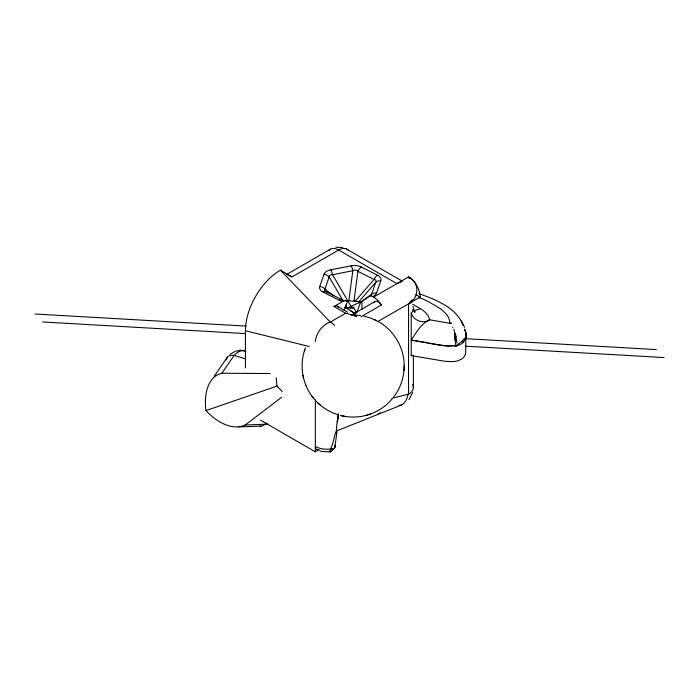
<?xml version="1.0" encoding="UTF-8"?>
<svg xmlns="http://www.w3.org/2000/svg" width="699" height="699" viewBox="0 0 699 699"><rect width="100%" height="100%" fill="white"/><g stroke="black" fill="none" stroke-linecap="round" stroke-linejoin="round"><path stroke-width="1.05" d="M393.371 397.425C399.758 389.247 403.611 379.085 404.066 368.705M404.127 367.508C404.922 349.142 394.708 330.933 378.753 321.855M403.996 370.461L404.188 365.9M336.962 431.711L334.873 447.334M338.342 414.166L336.402 427.692M338.316 414.079L337.267 421.881A49.437 28.545 60 0 0 338.569 414.149M348.897 300.308L352.838 270.749A6.588 1.721 78.9 0 0 351.169 265.838L330.88 269.797A10.319 5.959 0 0 0 323.978 274.305M353.991 300.893L357.932 271.334A6.588 3.556 -63.1 0 1 361.357 267.009L377.451 275.179A6.588 3.556 -63.1 0 0 374.017 279.504L354.996 301.409M335.363 433.109L333.152 441.943A111.779 98.454 17.1 0 1 332.532 443.97L330.688 448.994A16.479 9.515 0 0 1 315.345 446.443A6.588 3.81 -60 0 0 318.29 449.745M304.79 349.675C299.364 365.28 302.265 383.445 312.27 396.586M334.83 447.517L334.646 447.972M412.646 392.506L408.976 399.688M323.121 292.13A10.319 5.959 0 0 1 319.775 286.433L324.021 274.305A6.588 5.277 19.1 0 1 329.115 276.961L343.192 301.086M333.79 295.843L324.913 289.089L329.115 276.961M304.327 351.02L305.463 347.735M346.713 301.234L347.787 300.727L360.859 301.75A4.762 2.752 -60 0 0 361.951 301.575L369.089 296.402A6.85 3.958 60 0 1 372.716 296.586A9.882 5.706 0 0 0 374.227 295.791A10.345 5.976 0 0 0 376.56 292.986L380.78 280.858A6.588 5.277 19.1 0 0 375.686 282.344L371.484 294.471A3.783 1.407 -15.2 0 1 369.133 296.437M344.083 310.382L347.787 300.727L351.964 307.962A6.588 5.208 55.1 0 0 353.974 307.28M356.604 312.855L360.859 301.75L348.984 307.394A6.588 5.19 -85.5 0 1 355.835 313.772M411.964 300.072L408.557 303.829L408.557 394.166L391.956 398.273M214.121 376.438L227.254 357.32M281.68 397.268L245.157 425.018C231.177 431.239 215.283 420.815 205.995 410.575C203.977 397.355 206.52 376.761 221.889 373.231L234.165 355.424A16.479 11.437 -73 0 1 242.527 350.592L245.69 350.47M266.127 423L265.078 424.241A16.479 9.681 87.8 0 1 259.74 426.11M392.462 398.552C386.372 405.892 378.211 411.519 369.142 414.463M359.199 301.33L375.686 282.344M334.55 448.033L334.244 448.33A5.015 3.041 56.5 0 1 333.947 448.548L333.362 448.775M229.997 354.306L236.148 350.898M353.074 307.184L351.964 307.962A6.588 6.361 -30 0 1 346.87 307.377L345.603 306.407M359.19 302.912L360.859 301.75M360.422 302.195L371.484 294.471A6.588 5.277 19.1 0 1 376.578 292.986M347.578 300.701L346.922 300.64A18.943 10.939 -60 0 0 344.939 300.631L344.476 300.762A8.973 5.181 -60 0 0 342.728 301.47L333.982 306.52L345.638 313.248L351.955 314.882L375.11 301.444M286.599 274.489L330.409 249.194M287.752 275.389A16.479 9.515 60 0 1 292.042 276.918L338.648 250.015A16.479 9.515 -60 0 1 348.277 250.329M245.428 367.831L245.428 330.741A49.437 28.545 -60 0 1 280.386 270.19L330.321 322.09L345.638 313.248M372.716 296.594L373.598 297.101L408.557 276.918C419.942 282.09 419.278 298.648 408.557 303.829A16.479 9.515 0 0 0 412.611 299.985M360.981 316.787L381.366 305.009A16.479 9.515 60 0 0 373.598 297.101M377.609 321.697L420.213 297.101A16.479 9.515 60 0 0 408.557 276.918L408.557 277.756M260.544 420.195L315.345 451.825L319.067 449.675M428.636 320.36L429.632 319.775L449.003 323.156A6.151 3.556 0 0 1 449.981 323.288L451.117 323.357A1.232 0.708 0 0 1 451.502 323.296L449.606 322.955L449.606 322.361A1.381 0.795 0 0 0 449.667 322.125L449.597 321.051A3.609 2.088 0 0 0 449.588 320.806L449.509 320.474A12.783 7.383 0 0 1 449.431 320.151L449.387 319.897A13.858 8.004 0 0 0 449.3 319.487L447.954 316.341A10.756 6.212 0 0 1 447.727 316.053L447.404 315.555A22.49 12.984 0 0 0 447.124 315.162L442.747 310.557A63.792 36.829 0 0 0 440.125 308.504L427.185 300.946A81.407 46.999 0 0 0 420.064 297.905L418.788 297.442M428.574 320.273C420.518 324.519 416.062 332.864 411.23 340.177L411.23 355.616L445.106 361.313L452.699 361.671L456.98 361.138L461.943 358.954L464.215 356.682L465.613 353.895L465.988 333.51L465.045 329.867M378.107 413.86L380.658 412.707M336.866 430.82L401.593 404.974M205.995 410.575L277.014 386.075L282.195 391.519M340.299 415.407C349.448 417.801 359.286 417.591 368.312 414.717M366.94 415.162L370.522 414.018M455.757 345.944C461.768 345.341 467.212 339.854 465.988 333.51M332.951 448.872L332.584 448.941A4.509 1.975 13.3 0 1 331.964 448.968M330.88 269.797A6.588 1.721 78.9 0 1 332.541 274.707L352.838 270.749M335.765 247.245L342.711 247.516M332.008 449.011L330.688 448.994M245.157 425.018L265.078 424.241A16.479 13.167 40.1 0 0 267.603 423.708M238.84 426.923L260.937 426.154M330.181 451.799L322.982 451.598L319.609 450.759M221.889 373.231L270.321 373.546M34.95 314L246.38 326.11M464.285 338.587L656.3 349.587M42.7 321.968L245.498 333.589M465.56 346.188L664.05 357.556M356.883 315.109L360.404 315.485M425.612 342.484L415.678 340.745A70.844 40.9 0 0 0 413.651 340.465L411.23 340.177L411.23 313.266A16.479 9.515 0 0 0 412.934 306.363M411.798 340.238L432.043 343.733M443.891 345.725L456.936 345.69L447.771 346.119L435.294 344.345M443.682 345.699L438.203 344.869M437.792 344.79L430.453 343.419M434.813 344.257L432.498 343.821M426.573 342.667L427.543 342.851M428.959 343.13L429.833 343.296M341.715 415.774L343.113 416.045M343.681 416.15L345.123 416.429M363.847 316.097L370.365 317.958L377.338 321.103M245.428 330.741L309.229 346.521M419.042 293.694C435.896 299.714 456.639 307.665 463.411 325.682L461.191 321.121L464.66 327.281M245.288 351.44L242.527 350.592A16.479 9.681 87.8 0 0 237.057 351.23M245.323 358.84L234.165 355.424A16.479 7.899 34.6 0 0 226.537 359.889M337.04 414.455C329.098 411.798 321.828 407.194 316.062 401.121M351.955 314.882L353.039 315.363M357.932 271.334L374.017 279.504M342.728 301.47A10.546 6.09 0 0 1 339.242 300.282L323.148 292.112A6.588 3.556 -63.1 0 1 326.573 291.937L342.667 300.098A3.949 1.127 3.8 0 0 347.648 300.745M374.708 319.74L376.263 320.553M346.276 248.888L402.327 281.199M415.73 294.515L420.213 297.101M412.655 304.205L420.213 308.574A32.958 19.03 0 0 1 429.632 319.775C423.218 324.284 413.598 320.544 411.23 313.266M280.386 270.19L292.042 276.918M344.624 307.28L354.996 313.266M337.285 306.197L347.77 312.243M326.573 291.937L327.84 292.898M413.572 310.417L414.953 311.544L413.747 310.548M318.089 403.131L318.884 403.847M319.128 404.057L319.993 404.843M464.433 329.115L465.849 332.453A7.112 4.107 0 0 1 465.91 332.873L466.093 337.128L461.305 341.907L455.783 345.953L454.464 333.746M315.083 400.046L312.007 396.237M312.846 397.338L313.187 397.783M414.184 311.142L415.005 312.296L413.563 310.173M462.188 340.23L463.83 342.781M332.541 274.707L347.63 300.553M343.192 301.007L342.667 300.098A6.588 3.556 -63.1 0 0 339.233 300.282M345.559 305.105L346.87 307.377A6.588 3.984 -52.7 0 1 345.393 305.716M408.557 276.918L409.465 278.569M305.646 384.721L305.856 385.228M453.843 329.334L456.001 336.901L456.893 343.113M452.751 326.983L452.908 327.464M455.215 333.606L456.001 336.901M302.938 375.293L303.471 377.801M276.14 377.748L277.014 386.075M413.371 355.503L413.38 387.438M361.951 301.575L361.951 309.561M315.345 399.942L315.345 451.825M330.321 322.09A16.479 9.515 60 0 1 334.611 325.507M315.258 341.523A20.769 16.968 -61.8 0 1 330.304 321.942M408.146 393.817A20.769 10.983 83.2 0 1 398.902 405.35M412.611 384.555A16.479 9.515 0 0 1 408.557 394.166M411.816 354.97A16.479 9.515 0 0 1 411.23 355.616M328.897 250.469A16.479 9.515 60 0 1 338.648 250.015L396.91 283.645A16.479 9.515 -60 0 1 401.191 282.116M420.213 308.574A16.479 9.515 -60 0 1 412.864 309.806M331.038 450.925A6.929 0.979 84.4 0 1 330.758 451.834M336.804 427.736A209.717 181.792 -7.3 0 1 335.8 433.17M330.409 449.964A6.597 0.961 81.3 0 1 330.382 450.768M332.881 449.579A5.487 4.273 89 0 1 330.059 451.79M330.059 451.729A6.641 1.983 82.4 0 1 329.281 451.004M334.681 445.088A5.863 4.124 9.3 0 1 334.786 447.509M333.537 448.854A4.439 1.311 5.1 0 1 333.187 448.959M374.087 279.399A3.993 2.525 -23.4 0 1 375.817 282.352M352.759 270.644A3.993 3.224 -6.2 0 1 358.045 271.256M328.967 276.935A3.993 2.883 20.6 0 1 332.532 274.593M326.512 291.981A3.993 1.844 20.3 0 1 324.782 289.028M319.819 286.433A6.588 5.277 19.1 0 1 324.913 289.089M377.477 275.161A10.319 5.959 0 0 1 380.815 280.867M351.16 265.812A10.319 5.959 0 0 1 361.383 266.992M373.939 302.737A6.588 3.81 60 0 1 381.366 305.009M350.295 310.557A16.479 9.515 60 0 1 356.735 316.516M353.694 315.476A12.923 12.818 -50.7 0 1 356.009 316.743M353.056 315.319A18.489 17.126 25.7 0 1 353.642 315.607M333.982 306.52A6.588 3.81 -60 0 1 338.316 307.42M351.186 315.345A6.588 3.81 60 0 1 356.411 316.411M455.433 340.352L455.032 337.093L455.433 340.352"/></g></svg>
